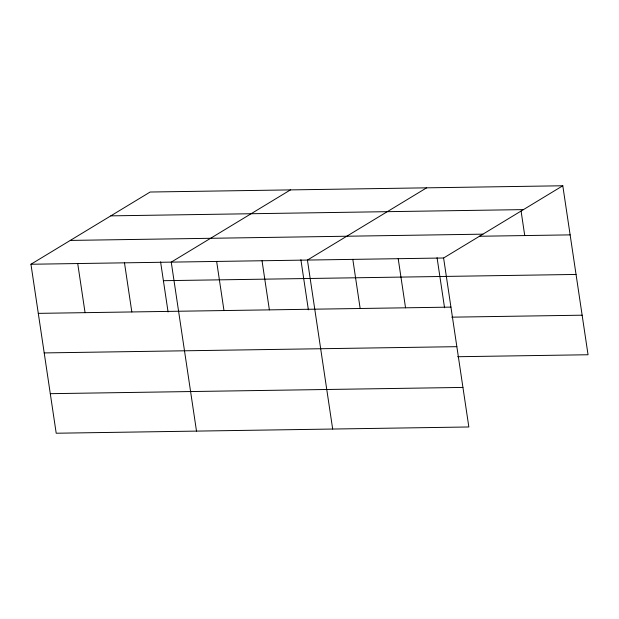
<?xml version="1.0" encoding="UTF-8"?>
<svg xmlns="http://www.w3.org/2000/svg" width="619" height="619" viewBox="0 0 619 619"><rect width="100%" height="100%" fill="white"/><g stroke="black" fill="none" stroke-linecap="round" stroke-linejoin="round"><path stroke-width="0.93" d="M562.795 185.77L443.599 257.999L468.846 426.978L56.205 433.23L30.95 264.251L150.154 192.022L562.795 185.77L588.05 354.749L457.673 356.722M290.45 189.894L171.246 262.131L196.502 431.103M426.623 187.836L307.426 260.065L332.674 429.044M110.816 215.861L523.457 209.609M70.287 240.42L482.928 234.168M479.354 236.257L570.138 234.88M30.95 264.251L443.599 257.999M163.401 280.693L576.049 274.441M38.293 313.369L450.934 307.117M451.762 317.168L582.139 315.195M44.204 352.923L456.845 346.671M50.294 393.676L462.935 387.424M521.074 211.017L524.742 235.568M437.06 257.666L444.55 307.775M398.203 258.688L405.546 307.805M352.815 259.376L360.157 308.494M300.888 259.725L308.378 309.84M262.03 260.754L269.373 309.864M216.642 261.442L223.977 310.552M160.584 261.852L168.074 311.968M124.481 262.835L131.824 311.953M77.715 263.547L85.058 312.657"/></g></svg>
